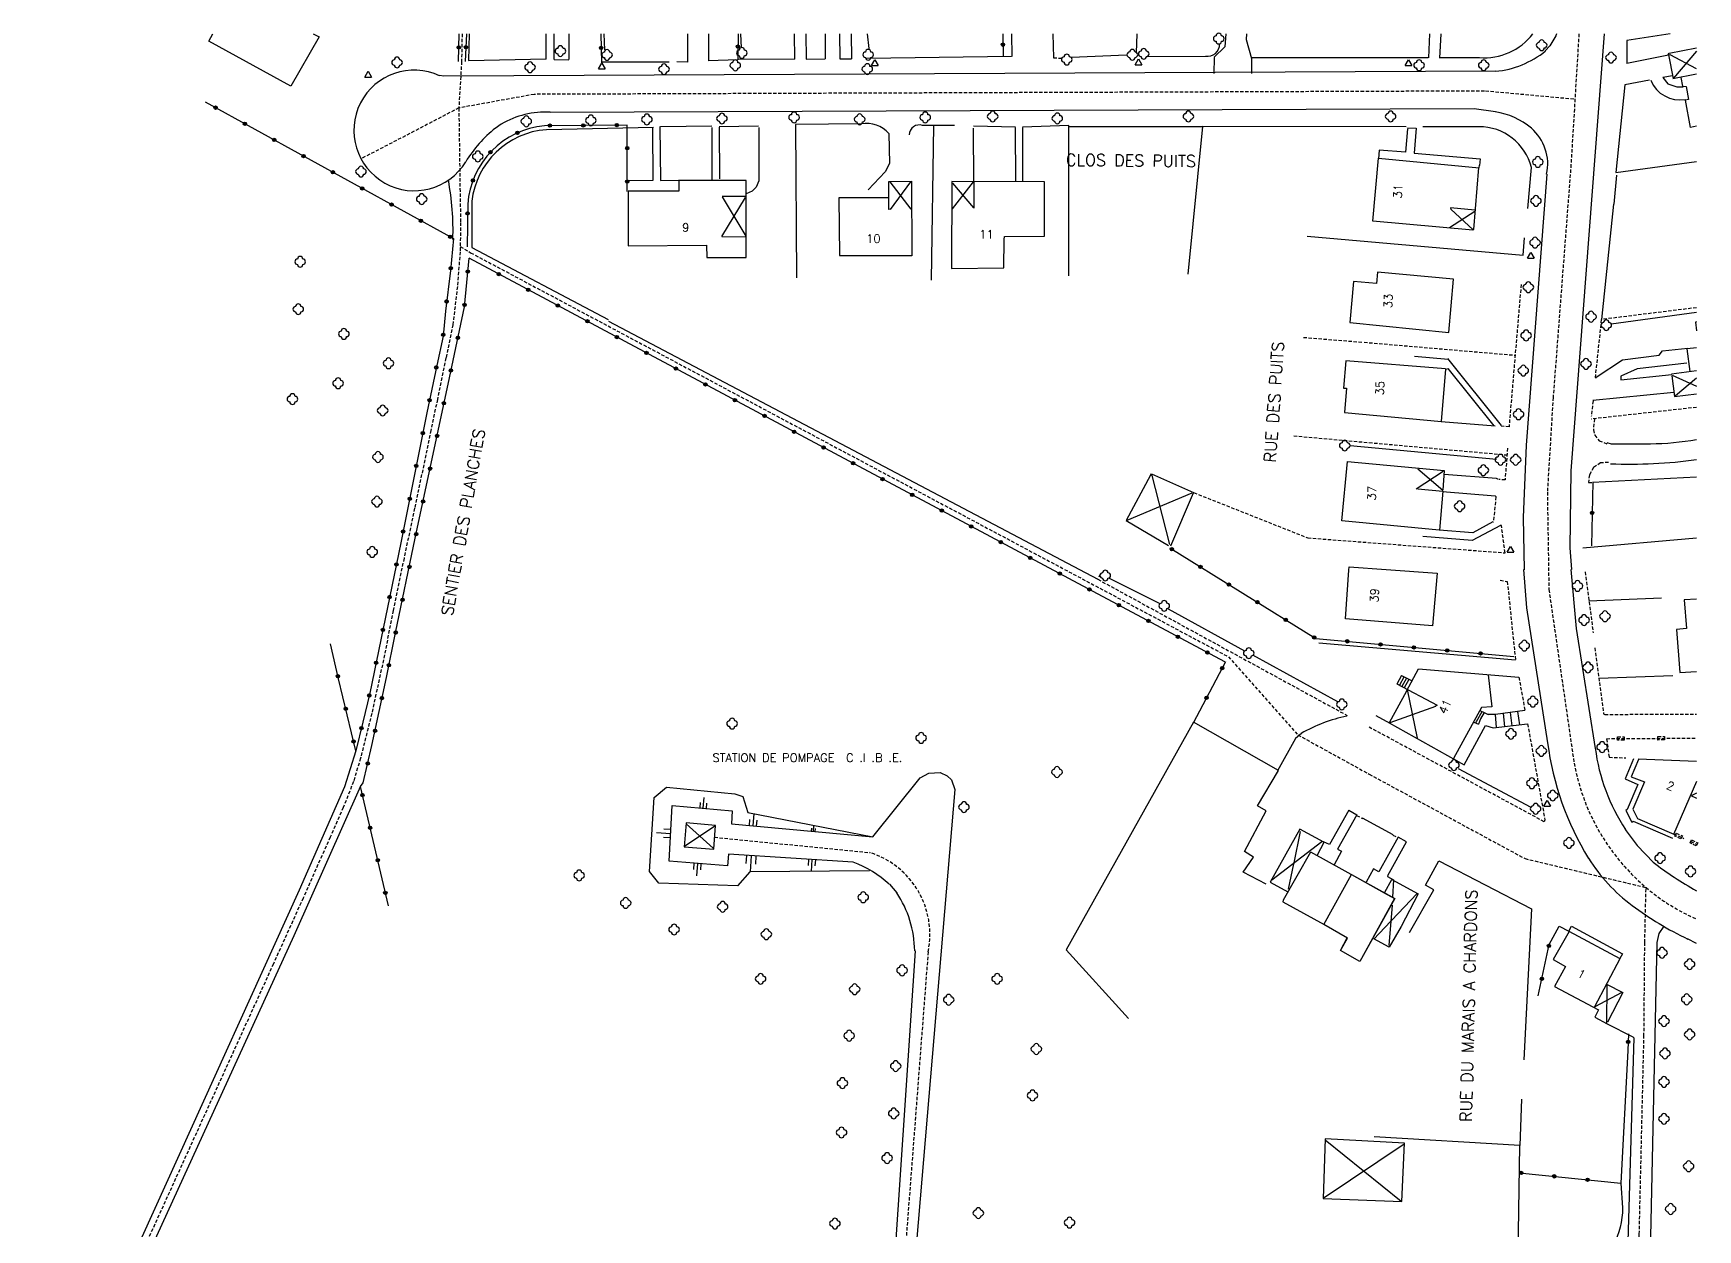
# Model space of a CAD drawing. Header units: millimetres. Extents: x 116000 to 117000, y 128339 to 129000.
# Drawn here: x 116751.6 to 117000.2, y 128821.4 to 129000.1 of the extents above; entities that cross this region are included whole.
import ezdxf
from ezdxf.enums import TextEntityAlignment as Align

# ---------------------------------------------------------------- set-up
doc = ezdxf.new("R2010")
doc.units = ezdxf.units.MM
doc.linetypes.add('DASHED', pattern=[0.75, 0.5, -0.25])
for name, color, linetype in [('W0001', 6, 'DASHED'), ('W0008', 7, 'CONTINUOUS'), ('W0100', 7, 'CONTINUOUS'), ('W0112', 1, 'DASHED'), ('W0211', 2, 'CONTINUOUS'), ('W0300', 7, 'CONTINUOUS'), ('W0310', 3, 'CONTINUOUS'), ('W0322', 7, 'CONTINUOUS'), ('W0471', 7, 'CONTINUOUS'), ('W0984', 7, 'CONTINUOUS'), ('W0989', 7, 'CONTINUOUS'), ('W0991', 7, 'CONTINUOUS')]:
    doc.layers.add(name, color=color, linetype=linetype)
doc.styles.get("Standard").update_dxf_attribs({"font": 'romans.shx', "width": 0.85})

msp = doc.modelspace()

# ---------------------------------------------------------------- linework, layer by layer
at = {"layer": 'W0001'}
for points in [[(116815.65, 129000), (116815.57, 128995.87), (116815.17, 128988.92), (116815.36, 128975.42), (116815.44, 128971.83), (116815.35, 128967.43), (116814.95, 128962.25), (116814.27, 128956.55), (116813.25, 128951.6), (116811.96, 128945.39), (116811, 128940.77), (116809.77, 128934.89), (116808.56, 128929.14), (116806.98, 128921.68), (116805.36, 128913.85), (116803.91, 128906.5), (116802.16, 128898.48), (116800.48, 128891.79), (116799.43, 128888.3), (116797.91, 128884.43), (116795.95, 128880.02), (116791.91, 128870.91), (116787.47, 128861.09), (116753.66, 128786.82)], [(116981.71, 128990.23), (116968.35, 128991.45), (116826.42, 128990.96), (116815.17, 128988.92), (116800.55, 128981.32)], [(116815.37, 128968.23), (116816.93, 128967.3), (116930.09, 128906.96), (116940.46, 128895.3), (116951.12, 128889.42), (116974.4, 128876.8), (116992.47, 128872.49)]]:
    msp.add_lwpolyline(points, dxfattribs=at)
for points in [[(116982.44, 129000), (116981.26, 128980.49), (116978.59, 128945.68), (116977.73, 128931.55), (116977.96, 128916.99), (116981.51, 128892.52, 0.186974), (116992.47, 128872.49, 0.186974)], [(116853.37, 128879.99), (116876.55, 128877.71, -0.385085), (116885.25, 128862.89), (116881.89, 128819.05, 0.134594), (116884.69, 128804.12), (116896.65, 128786.98), (116901.09, 128780.45)], [(117000, 128817.63), (116997.14, 128816.2), (116991.06, 128813.41), (116991.46, 128820.72), (116992.16, 128850.29), (116992.28, 128864.28), (116992.47, 128872.49, 0.070634), (117000, 128867.77)]]:
    msp.add_lwpolyline(points, format="xyb", dxfattribs=at)
at = {"layer": 'W0008'}
for points in [[(116979.09, 129000), (116979.02, 128999.71), (116978.11, 128998.21), (116977.4, 128997.44)], [(116986.22, 129000), (116981.24, 128934.75), (116981.11, 128923.2), (116981.34, 128919.99)], [(116969.99, 128994.4), (116812.93, 128993.66), (116812.29, 128993.79)], [(116828.83, 128988.29), (116966.82, 128988.83), (116970, 128988.42)], [(116821.5, 128986.49), (116820.61, 128985.87)], [(116977.65, 128979.04), (116974.55, 128938.56), (116974.11, 128927.74), (116974.26, 128919.96)], [(116974.18, 128919.98), (116974.63, 128914.24), (116977.74, 128894.08)], [(116981.24, 128920), (116982.03, 128911.17), (116984.86, 128893.25)], [(116940.99, 128895.48), (116940.13, 128894.76), (116937.41, 128889.94)], [(116799.78, 128892.88), (116798.11, 128887.54)], [(116800.49, 128887.61), (116790.54, 128865.29), (116754.29, 128786.03), (116754.3, 128785.59)], [(116798.11, 128887.54), (116791.32, 128872.11)], [(116877, 128880.07), (116884.04, 128888.87)], [(116884.04, 128888.87), (116885.36, 128889.59)], [(116885.36, 128889.59), (116887.06, 128889.67)], [(116887.06, 128889.67), (116888.1, 128889.18)], [(116888.1, 128889.18), (116888.72, 128888.56)], [(116888.72, 128888.56), (116889.25, 128887.13)], [(116889.25, 128887.13), (116883.26, 128816.6)], [(116855.46, 128877.46), (116855.31, 128875.73), (116846.56, 128876.4), (116847.02, 128884.74), (116855.98, 128883.95), (116855.9, 128881.99)], [(116950.07, 128882.92), (116954.67, 128880.4)], [(116855.9, 128881.99), (116877, 128880.07)], [(116989.33, 128881.15), (116991.13, 128878.78), (116993.57, 128876.23)], [(116874.07, 128876.26), (116855.46, 128877.46)], [(116879.47, 128872.97), (116880.6, 128871.67)], [(116791.32, 128872.11), (116751.61, 128784.48)], [(116995.11, 128866.7), (116994.39, 128865.61), (116994.09, 128864.26), (116993.15, 128820.3), (116993.4, 128819.71), (116994.05, 128818.85), (116995.55, 128818.29)], [(116883.33, 128863.03), (116880.39, 128819.19)], [(117000, 128864.13), (116998.64, 128864.8)], [(116986.58, 128852.2), (116990.5, 128850.21)], [(116990.5, 128850.21), (116990.67, 128850.03)], [(116990.67, 128850.03), (116989.73, 128819.64)]]:
    msp.add_lwpolyline(points, dxfattribs=at)
for centre, radius, start, end in [((116968.62, 129008.45), 14.12, 275.5798, 308.791), ((116808.5, 128985.57), 9.01, 65.0343, 328.7344), ((116828.12, 128975.19), 13.12, 86.9565, 120.3169), ((116968.45, 128977.85), 10.59, 49.3942, 81.8373), ((116832.2, 128971.19), 18.71, 128.1461, 148.7374), ((116970.77, 128980.57), 7.02, 347.5011, 49.3938), ((116773.35, 128970.64), 40.95, 358.1239, 10.552), ((116951.6, 128877.65), 20.76, 100.5366, 120.7655), ((117020.32, 128899.46), 42.88, 187.1513, 211.8299), ((117012.93, 128896.84), 28.26, 187.2026, 213.7011), ((116868.48, 128861.07), 16.19, 47.3014, 69.7733), ((117005.98, 128890.76), 26.11, 212.1926, 233.33), ((117026.62, 128919.45), 54.4, 232.545, 240.7036), ((116866.99, 128862.78), 16.26, 0.8829, 33.3127), ((117020.51, 128910.27), 50.44, 233.3306, 244.3751)]:
    msp.add_arc(centre, radius, start, end, dxfattribs=at)
at = {"layer": 'W0100'}
for points in [[(116793.42, 129000), (116794.3, 128999.54), (116790.07, 128992.16), (116777.85, 128998.9), (116778.45, 129000)], [(116995.78, 128996.88), (116995.94, 128997.09), (117000, 128997.92)], [(116995.83, 128996.86), (116996.53, 128993.33)], [(117000, 128994.79), (116996.09, 128996.84)], [(117000, 128997.4), (116996.56, 128993.36)], [(117000, 128993.97), (116996.48, 128993.28)], [(116997.68, 128993.49), (116997.91, 128992.16)], [(116997.92, 128992.19), (116998.48, 128992.14), (116998.83, 128990.18), (116998.34, 128990.1)], [(117000, 128986.19), (116999.11, 128986.02), (116998.37, 128990.09)], [(116967.46, 128980.03), (116966.7, 128970.78), (116966.58, 128970.67), (116951.67, 128972.01), (116952.52, 128981.42), (116967.57, 128980), (116967.59, 128980.38)], [(116848.01, 128978.06), (116848.01, 128976.5), (116840.44, 128976.49)], [(116840.46, 128976.44), (116840.48, 128968.34), (116852.15, 128968.42), (116852.2, 128966.6), (116858.09, 128966.6), (116858.06, 128978.1), (116847.98, 128978.09)], [(116879.6, 128973.8), (116879.38, 128973.76), (116879.39, 128977.96), (116882.76, 128977.97), (116882.82, 128966.82)], [(116879.51, 128977.9), (116882.69, 128973.8)], [(116882.61, 128977.87), (116879.57, 128973.77)], [(116891.98, 128977.9), (116888.85, 128973.84)], [(116888.89, 128977.68), (116892.02, 128974.03)], [(116892.08, 128977.87), (116892.08, 128974.12)], [(116857.94, 128975.55), (116854.38, 128969.71)], [(116854.48, 128975.65), (116858.01, 128969.8)], [(116858.01, 128975.72), (116854.49, 128975.68)], [(116879.35, 128975.51), (116871.9, 128975.48), (116872, 128966.87), (116882.81, 128966.89)], [(116892.08, 128974.15), (116892.08, 128973.96)], [(116966.88, 128973.45), (116963.1, 128971.02)], [(116966.88, 128973.67), (116963.29, 128974.01), (116963.31, 128973.77)], [(116963.33, 128973.81), (116966.66, 128970.71)], [(116854.45, 128969.71), (116858.07, 128969.67)], [(117000, 128956.97), (116999.87, 128956.95), (117000, 128955.66)], [(116998.55, 128952.95), (116998.99, 128949.55)], [(117000, 128953.12), (116998.59, 128952.95)], [(116962.54, 128949.97), (116947.64, 128951.14), (116947.29, 128947.07), (116947.72, 128947.07), (116947.45, 128943.44), (116961.9, 128942.11)], [(116962.52, 128949.93), (116961.85, 128942.09)], [(117000, 128949.66), (116996.28, 128949.18)], [(116996.34, 128948.94), (116996.74, 128945.82), (117000, 128946.22)], [(116996.38, 128948.99), (117000, 128947.38)], [(117000, 128948.58), (116996.85, 128945.93)], [(116961.58, 128925.86), (116947.06, 128927.24), (116947.87, 128936.11), (116962.34, 128934.78), (116962.12, 128931.86)], [(116962.18, 128934.65), (116958.12, 128931.98)], [(116958.37, 128935.04), (116962.12, 128931.83)], [(116918.47, 128934.08), (116914.81, 128927.29), (116921.13, 128923.57)], [(116918.46, 128934.02), (116918.62, 128934.27)], [(116918.62, 128934.27), (116924.91, 128931.47)], [(116918.62, 128934.25), (116921.32, 128923.74)], [(116924.65, 128931.41), (116914.94, 128927.3)], [(116924.85, 128931.39), (116921.44, 128923.45)], [(116958.4, 128932.05), (116962.12, 128931.71)], [(116962.12, 128931.7), (116961.61, 128925.86)], [(116953.64, 128919.98), (116961.28, 128919.42), (116960.59, 128911.56), (116947.58, 128912.61), (116948.08, 128919.87), (116948.13, 128920.41)], [(116948.13, 128920.41), (116948.13, 128920.41), (116953.64, 128919.97)], [(116998.15, 128915.46), (116998.49, 128911.19), (116997.01, 128911.05), (116997.54, 128904.59), (117000, 128904.75)], [(117000, 128915.55), (116998.15, 128915.46), (116998.15, 128915.46)], [(116956.68, 128901.81), (116958.51, 128905.16)], [(116958.51, 128905.16), (116973.47, 128903.91)], [(116955.25, 128902.9), (116961.26, 128899.72), (116960.99, 128899.51)], [(116955.97, 128904.16), (116955.27, 128902.88)], [(116956.31, 128903.89), (116955.64, 128902.69)], [(116955.97, 128904.16), (116957.53, 128903.36)], [(116956.68, 128903.74), (116956, 128902.5)], [(116957.02, 128903.58), (116956.36, 128902.31)], [(116968.89, 128904.28), (116969.42, 128899.49), (116967.9, 128899.38), (116963.71, 128891.75)], [(116956.72, 128901.82), (116954.12, 128897.09)], [(116956.82, 128902.07), (116958.28, 128894.81)], [(116952.13, 128898.16), (116954.22, 128897.03)], [(116961.02, 128899.54), (116954.22, 128897.08)], [(116967.95, 128898.75), (116967.1, 128897.23)], [(116967.76, 128897.66), (116967.43, 128896.88)], [(116967.66, 128898.94), (116968.28, 128898.61), (116967.76, 128897.66)], [(116968.28, 128898.61), (116968.89, 128898.34)], [(116969.97, 128898.33), (116968.89, 128898.34)], [(116969.92, 128898.31), (116970.11, 128896.37)], [(116974.39, 128898.94), (116969.97, 128898.33)], [(116971.11, 128898.47), (116971.34, 128896.53)], [(116972.18, 128898.62), (116972.43, 128896.66)], [(116973.28, 128898.78), (116973.57, 128896.78)], [(116954.12, 128897.09), (116965.3, 128890.82)], [(116965.3, 128890.82), (116968.5, 128896.67)], [(116966.73, 128897.2), (116967.43, 128896.88)], [(116967.12, 128897.26), (116967.02, 128897.07)], [(116968.5, 128896.67), (116969.63, 128896.32)], [(116969.63, 128896.32), (116974.78, 128896.93)], [(116991.33, 128891.6), (116990.26, 128889.02), (116992.23, 128888.25), (116990.48, 128884.17), (116991.18, 128882.8), (116996.63, 128880.46)], [(116991.27, 128891.71), (117000, 128891.35)], [(117000, 128888.31), (116996.56, 128880.43)], [(116999.15, 128886.22), (117000, 128885.85)], [(117000, 128886.6), (116999.31, 128886.22)], [(116853.42, 128881.64), (116848.87, 128878.63)], [(116849.13, 128882.01), (116853.15, 128878.36)], [(116944.36, 128879.26), (116940.78, 128881.2), (116936.35, 128873.27), (116938.97, 128871.83)], [(116940.81, 128880.88), (116939.85, 128876.18)], [(116944.03, 128879.33), (116936.6, 128873.57)], [(116942.36, 128877.79), (116938.3, 128870.62), (116938.24, 128870.36), (116944.4, 128866.95)], [(116942.36, 128877.84), (116954.93, 128870.86), (116949.73, 128861.45), (116946.86, 128863.06), (116947.86, 128864.94), (116944.33, 128866.95), (116948.49, 128874.44)], [(116944.35, 128879.22), (116943.35, 128877.32)], [(116939.82, 128876.02), (116939.04, 128872.24)], [(116954.52, 128873.67), (116958.45, 128871.53), (116955.92, 128866.68), (116954.11, 128863.56), (116951.81, 128864.8)], [(116954.47, 128873.64), (116953.4, 128871.76)], [(116953.93, 128874.32), (116953.88, 128874.14)], [(116954.76, 128873.63), (116954.61, 128871.06)], [(116958.27, 128871.57), (116954.44, 128867.54)], [(116954.56, 128869.86), (116954.08, 128863.83)], [(116954.31, 128867.41), (116951.82, 128864.78)], [(116980.97, 128865.93), (116978.59, 128861.72), (116980.44, 128860.7), (116978.79, 128857.72), (116985.35, 128854.24), (116984.8, 128853.1), (116986.64, 128852.13)], [(116980.96, 128865.98), (116988.58, 128861.9)], [(116988.62, 128861.95), (116984.7, 128854.59)], [(116986.58, 128858.06), (116989.02, 128856.83), (116986.7, 128852.37)], [(116986.63, 128857.95), (116986.58, 128852.2)], [(116988.86, 128856.79), (116984.8, 128854.69)], [(116956.35, 128834.15), (116944.41, 128826.16)], [(116944.57, 128834.8), (116955.91, 128825.65)]]:
    msp.add_lwpolyline(points, dxfattribs=at)
for points in [[(116896.6, 128969.3), (116896.64, 128969.72), (116902.62, 128969.77), (116902.63, 128977.89), (116888.81, 128977.94), (116888.75, 128964.94), (116896.58, 128965.04), (116896.6, 128969.3)], [(116963.73, 128963.33), (116952.38, 128964.41), (116952.2, 128962.69), (116948.79, 128963), (116948.22, 128956.89), (116963.01, 128955.39), (116963.73, 128963.33)], [(116853.25, 128878.23), (116853.49, 128881.75), (116849.13, 128882.15), (116848.83, 128878.55), (116853.25, 128878.23)], [(116948.49, 128874.45), (116953.37, 128871.71), (116954.92, 128870.83), (116949.73, 128861.45), (116946.86, 128863.06), (116947.85, 128864.95), (116944.33, 128866.95), (116948.49, 128874.45)], [(116944.26, 128826.04), (116955.98, 128825.59), (116956.4, 128834.31), (116944.56, 128834.96), (116944.26, 128826.04)]]:
    msp.add_lwpolyline(points, close=True, dxfattribs=at)
at = {"layer": 'W0112'}
for p, q in [((116988.22, 128894.98), (116989.22, 128894.99)), ((116988.22, 128894.48), (116988.22, 128894.98)), ((116989.22, 128894.99), (116989.22, 128894.49)), ((116994.22, 128895.02), (116995.22, 128895.03)), ((116994.22, 128894.52), (116994.22, 128895.02)), ((116995.22, 128895.03), (116995.22, 128894.53)), ((116989.22, 128894.49), (116988.22, 128894.48)), ((116995.22, 128894.53), (116994.22, 128894.52)), ((116996.78, 128880.14), (116996.98, 128880.6)), ((116997.69, 128879.74), (116996.78, 128880.14)), ((116996.98, 128880.6), (116997.89, 128880.19)), ((116997.89, 128880.19), (116997.69, 128879.74)), ((116999.07, 128879.14), (116999.28, 128879.59)), ((116999.98, 128878.72), (116999.07, 128879.14)), ((116999.28, 128879.59), (117000.19, 128879.17)), ((117000.19, 128879.17), (116999.98, 128878.72))]:
    msp.add_line(p, q, dxfattribs=at)
for points in [[(116903.97, 128996.41), (116905.21, 128996.37)], [(116973.81, 128962.56), (116972.01, 128941.3), (116970.82, 128941.4)], [(116985.79, 128957.31), (116984.87, 128948.69), (116985.07, 128948.69)], [(117000, 128959.09), (116985.9, 128957.34)], [(116941.32, 128954.66), (116950.15, 128953.94)], [(116950.37, 128953.93), (116972.91, 128952)], [(116984.55, 128945.2), (116984.29, 128942.85)], [(117000, 128944.21), (116984.28, 128942.45)], [(116984.75, 128942.47), (116984.6, 128940.85), (116984.83, 128940.07), (116985.45, 128939.23), (116986.75, 128938.7)], [(116939.89, 128939.95), (116971.71, 128937.1)], [(116971.79, 128938.1), (116971.41, 128933.38), (116970.53, 128933.42)], [(116986.86, 128935.97), (116985.68, 128935.92), (116984.64, 128935.22), (116984.01, 128934.15), (116983.87, 128932.98), (116984.52, 128933.01)], [(116924.91, 128931.47), (116941.95, 128924.71)], [(116970.04, 128930.85), (116969.66, 128927.07)], [(116941.95, 128924.71), (116971.41, 128922.48)], [(116970.87, 128926.56), (116970.66, 128926.56)], [(116971.41, 128922.48), (116970.87, 128926.56)], [(116911.08, 128919.26), (116910.94, 128919.29), (116910.61, 128918.52), (116947.83, 128898.19)], [(116970.7, 128918.38), (116971.75, 128918.21), (116972.97, 128906.43)], [(116983.38, 128919.64), (116984.57, 128910.53)], [(116984.82, 128908.29), (116986.14, 128898.42), (116986.31, 128898.34), (117000, 128898.4)], [(116973.47, 128903.91), (116974.39, 128898.94)], [(116977.27, 128882.31), (116950.95, 128896.53)], [(116974.78, 128896.93), (116977.36, 128882.62)], [(116986.57, 128894.72), (117000, 128894.8)], [(116986.58, 128894.69), (116986.95, 128891.95), (116989.44, 128891.84)], [(116949.24, 128883.26), (116950.1, 128882.81)], [(116977.36, 128882.62), (116977.27, 128882.31)], [(116954.64, 128880.33), (116955.43, 128879.91)], [(116996.58, 128880.5), (116998.13, 128879.81)], [(116999.11, 128879.4), (117000, 128878.98)]]:
    msp.add_lwpolyline(points, dxfattribs=at)
at = {"layer": 'W0211'}
for p, q in [((116851.22, 128885.18), (116851.14, 128884.37)), ((116851.75, 128885.95), (116851.61, 128884.33)), ((116852.15, 128885.1), (116852.08, 128884.29)), ((116858.6, 128882.66), (116858.52, 128881.75)), ((116859.21, 128883.53), (116859.05, 128881.7)), ((116859.66, 128882.57), (116859.57, 128881.65)), ((116844.71, 128880.69), (116846.79, 128880.58)), ((116845.72, 128880.03), (116846.76, 128879.98)), ((116845.78, 128881.24), (116846.83, 128881.18)), ((116867.84, 128881.36), (116867.8, 128880.91)), ((116868.14, 128881.79), (116868.06, 128880.88)), ((116868.37, 128881.31), (116868.32, 128880.86)), ((116850.26, 128875.2), (116850.33, 128876.11)), ((116850.71, 128874.25), (116850.85, 128876.07)), ((116851.31, 128875.12), (116851.38, 128876.03)), ((116858.1, 128876.07), (116858.18, 128877.28)), ((116858.72, 128874.82), (116858.88, 128877.24)), ((116859.5, 128875.98), (116859.57, 128877.19)), ((116867.38, 128875.8), (116867.44, 128876.69)), ((116867.84, 128874.89), (116867.95, 128876.66)), ((116868.4, 128875.74), (116868.46, 128876.62))]:
    msp.add_line(p, q, dxfattribs=at)
for points in [[(116844.35, 128885.95), (116846.19, 128887.47)], [(116846.19, 128887.47), (116856.41, 128886.46)], [(116843.63, 128874.88), (116844.35, 128885.95)], [(116856.41, 128886.46), (116857.59, 128886.09)], [(116857.59, 128886.09), (116858.31, 128883.7)], [(116858.31, 128883.7), (116877, 128880.07)], [(116876.52, 128874.96), (116858.62, 128874.81)], [(116845.04, 128873.16), (116843.63, 128874.88)], [(116856.8, 128872.73), (116845.04, 128873.16)], [(116858.62, 128874.81), (116856.8, 128872.73)]]:
    msp.add_lwpolyline(points, dxfattribs=at)
at = {"layer": 'W0300'}
for centre, start, end in [((116928.26, 128999.28), 90, 270), ((116928.66, 128999.68), 0, 180), ((116929.06, 128999.28), 270, 90), ((116829.94, 128997.42), 90, 270), ((116830.34, 128997.82), 0, 180), ((116830.34, 128997.02), 180, 0), ((116830.74, 128997.42), 270, 90), ((116836.9, 128996.85), 90, 270), ((116837.3, 128997.25), 0, 180), ((116837.7, 128996.85), 270, 90), ((116857.03, 128997.15), 90, 270), ((116857.43, 128997.55), 0, 180), ((116857.83, 128997.15), 270, 90), ((116875.9, 128996.88), 90, 270), ((116876.3, 128997.28), 0, 180), ((116876.7, 128996.88), 270, 90), ((116905.96, 128996.56), 0, 180), ((116915.35, 128996.87), 90, 270), ((116915.75, 128997.27), 0, 180), ((116916.15, 128996.87), 270, 90), ((116917.05, 128997.01), 90, 270), ((116917.45, 128997.41), 0, 180), ((116917.85, 128997.01), 270, 90), ((116928.66, 128998.88), 180, 0), ((116976.48, 128998.29), 90, 270), ((116976.88, 128998.69), 0, 180), ((116976.88, 128997.89), 180, 0), ((116977.28, 128998.29), 270, 90), ((116986.84, 128996.45), 90, 270), ((116987.24, 128996.85), 0, 180), ((116987.64, 128996.45), 270, 90), ((116805.54, 128995.72), 90, 270), ((116805.94, 128996.12), 0, 180), ((116805.94, 128995.32), 180, 0), ((116806.34, 128995.72), 270, 90), ((116825.4, 128995.01), 90, 270), ((116825.8, 128995.41), 0, 180), ((116825.8, 128994.61), 180, 0), ((116826.2, 128995.01), 270, 90), ((116837.3, 128996.45), 180, 0), ((116845.41, 128994.72), 90, 270), ((116845.81, 128995.12), 0, 180), ((116845.81, 128994.32), 180, 0), ((116846.21, 128994.72), 270, 90), ((116856.05, 128995.29), 90, 270), ((116856.45, 128995.69), 0, 180), ((116856.45, 128994.89), 180, 0), ((116856.85, 128995.29), 270, 90), ((116857.43, 128996.75), 180, 0), ((116875.76, 128994.74), 90, 270), ((116876.16, 128995.14), 0, 180), ((116876.16, 128994.34), 180, 0), ((116876.3, 128996.48), 180, 0), ((116876.56, 128994.74), 270, 90), ((116905.56, 128996.16), 90, 270), ((116905.96, 128995.76), 180, 0), ((116906.36, 128996.16), 270, 90), ((116915.75, 128996.47), 180, 0), ((116917.45, 128996.61), 180, 0), ((116958.18, 128995.31), 90, 270), ((116958.58, 128995.71), 0, 180), ((116958.58, 128994.91), 180, 0), ((116958.98, 128995.31), 270, 90), ((116967.83, 128995.31), 90, 270), ((116968.23, 128995.71), 0, 180), ((116968.23, 128994.91), 180, 0), ((116968.63, 128995.31), 270, 90), ((116987.24, 128996.05), 180, 0), ((116824.84, 128986.93), 90, 270), ((116825.24, 128987.33), 0, 180), ((116825.64, 128986.93), 270, 90), ((116834.48, 128987.07), 90, 270), ((116834.88, 128987.47), 0, 180), ((116835.28, 128987.07), 270, 90), ((116842.85, 128987.21), 90, 270), ((116843.25, 128987.61), 0, 180), ((116843.65, 128987.21), 270, 90), ((116854.06, 128987.35), 90, 270), ((116854.46, 128987.75), 0, 180), ((116854.46, 128986.95), 180, 0), ((116854.86, 128987.35), 270, 90), ((116864.84, 128987.52), 90, 270), ((116865.24, 128987.92), 0, 180), ((116865.24, 128987.12), 180, 0), ((116865.64, 128987.52), 270, 90), ((116874.63, 128987.23), 90, 270), ((116875.03, 128987.63), 0, 180), ((116875.03, 128986.83), 180, 0), ((116875.43, 128987.23), 270, 90), ((116884.42, 128987.52), 90, 270), ((116884.82, 128987.92), 0, 180), ((116884.82, 128987.12), 180, 0), ((116885.22, 128987.52), 270, 90), ((116894.49, 128987.66), 90, 270), ((116894.89, 128988.06), 0, 180), ((116894.89, 128987.26), 180, 0), ((116895.29, 128987.66), 270, 90), ((116904.14, 128987.37), 90, 270), ((116904.54, 128987.77), 0, 180), ((116904.54, 128986.97), 180, 0), ((116904.94, 128987.37), 270, 90), ((116923.72, 128987.66), 90, 270), ((116924.12, 128988.06), 0, 180), ((116924.12, 128987.26), 180, 0), ((116924.52, 128987.66), 270, 90), ((116953.92, 128987.66), 90, 270), ((116954.32, 128988.06), 0, 180), ((116954.32, 128987.26), 180, 0), ((116954.72, 128987.66), 270, 90), ((116825.24, 128986.53), 180, 0), ((116834.88, 128986.67), 180, 0), ((116843.25, 128986.81), 180, 0), ((116817.6, 128981.68), 90, 270), ((116818, 128982.08), 0, 180), ((116818.4, 128981.68), 270, 90), ((116800.15, 128979.42), 90, 270), ((116800.55, 128979.82), 0, 180), ((116800.95, 128979.42), 270, 90), ((116818, 128981.28), 180, 0), ((116975.91, 128980.86), 90, 270), ((116976.31, 128981.26), 0, 180), ((116976.31, 128980.46), 180, 0), ((116976.71, 128980.86), 270, 90), ((116800.55, 128979.02), 180, 0), ((116809.23, 128975.31), 90, 270), ((116809.63, 128975.71), 0, 180), ((116809.63, 128974.91), 180, 0), ((116810.03, 128975.31), 270, 90), ((116975.63, 128975.05), 90, 270), ((116976.03, 128975.45), 0, 180), ((116976.03, 128974.65), 180, 0), ((116976.43, 128975.05), 270, 90), ((116975.89, 128969.21), 0, 180), ((116975.49, 128968.81), 90, 270), ((116975.89, 128968.41), 180, 0), ((116976.29, 128968.81), 270, 90), ((116791.07, 128965.95), 90, 270), ((116791.47, 128966.35), 0, 180), ((116791.47, 128965.55), 180, 0), ((116791.87, 128965.95), 270, 90), ((116974.49, 128962.15), 90, 270), ((116974.89, 128962.55), 0, 180), ((116975.29, 128962.15), 270, 90), ((116791.19, 128959.27), 0, 180), ((116974.89, 128961.75), 180, 0), ((116790.79, 128958.87), 90, 270), ((116791.19, 128958.47), 180, 0), ((116791.59, 128958.87), 270, 90), ((116983.86, 128957.75), 90, 270), ((116984.26, 128958.15), 0, 180), ((116984.26, 128957.35), 180, 0), ((116984.66, 128957.75), 270, 90), ((116986.53, 128956.88), 0, 180), ((116797.6, 128955.18), 90, 270), ((116798, 128955.58), 0, 180), ((116798, 128954.78), 180, 0), ((116798.4, 128955.18), 270, 90), ((116974.16, 128954.95), 90, 270), ((116974.56, 128955.35), 0, 180), ((116974.56, 128954.55), 180, 0), ((116974.96, 128954.95), 270, 90), ((116986.13, 128956.48), 90, 270), ((116986.53, 128956.08), 180, 0), ((116986.93, 128956.48), 270, 90), ((116804.26, 128950.79), 90, 270), ((116804.66, 128951.19), 0, 180), ((116804.66, 128950.39), 180, 0), ((116805.06, 128950.79), 270, 90), ((116973.74, 128949.7), 90, 270), ((116974.14, 128950.1), 0, 180), ((116974.54, 128949.7), 270, 90), ((116983.1, 128950.7), 90, 270), ((116983.5, 128951.1), 0, 180), ((116983.5, 128950.3), 180, 0), ((116983.9, 128950.7), 270, 90), ((116796.74, 128947.81), 90, 270), ((116797.14, 128948.21), 0, 180), ((116797.14, 128947.41), 180, 0), ((116797.54, 128947.81), 270, 90), ((116974.14, 128949.3), 180, 0), ((116789.92, 128945.44), 90, 270), ((116790.32, 128945.84), 0, 180), ((116790.32, 128945.04), 180, 0), ((116790.72, 128945.44), 270, 90), ((116803.39, 128943.74), 90, 270), ((116803.79, 128944.14), 0, 180), ((116803.79, 128943.34), 180, 0), ((116804.19, 128943.74), 270, 90), ((116973.03, 128943.18), 90, 270), ((116973.43, 128943.58), 0, 180), ((116973.43, 128942.78), 180, 0), ((116973.83, 128943.18), 270, 90), ((116802.69, 128936.79), 90, 270), ((116803.09, 128937.19), 0, 180), ((116803.49, 128936.79), 270, 90), ((116947.07, 128938.51), 90, 270), ((116947.47, 128938.91), 0, 180), ((116947.47, 128938.11), 180, 0), ((116947.87, 128938.51), 270, 90), ((116970.73, 128936.78), 0, 180), ((116973, 128936.78), 0, 180), ((116803.09, 128936.39), 180, 0), ((116967.78, 128934.82), 90, 270), ((116968.18, 128935.22), 0, 180), ((116968.58, 128934.82), 270, 90), ((116970.33, 128936.38), 90, 270), ((116970.73, 128935.98), 180, 0), ((116971.13, 128936.38), 270, 90), ((116972.6, 128936.38), 90, 270), ((116973, 128935.98), 180, 0), ((116973.4, 128936.38), 270, 90), ((116968.18, 128934.42), 180, 0), ((116802.54, 128930.13), 90, 270), ((116802.94, 128930.53), 0, 180), ((116802.94, 128929.73), 180, 0), ((116803.34, 128930.13), 270, 90), ((116964.23, 128929.44), 90, 270), ((116964.63, 128929.84), 0, 180), ((116965.03, 128929.44), 270, 90), ((116964.63, 128929.04), 180, 0), ((116801.83, 128922.62), 90, 270), ((116802.23, 128923.02), 0, 180), ((116802.23, 128922.22), 180, 0), ((116802.63, 128922.62), 270, 90), ((116911.71, 128919.49), 0, 180), ((116911.31, 128919.09), 90, 270), ((116911.71, 128918.69), 180, 0), ((116912.11, 128919.09), 270, 90), ((116981.83, 128917.53), 90, 270), ((116982.23, 128917.93), 0, 180), ((116982.63, 128917.53), 270, 90), ((116920.11, 128914.56), 90, 270), ((116920.51, 128914.96), 0, 180), ((116920.91, 128914.56), 270, 90), ((116982.23, 128917.13), 180, 0), ((116920.51, 128914.16), 180, 0), ((116982.82, 128912.43), 90, 270), ((116983.22, 128912.83), 0, 180), ((116983.62, 128912.43), 270, 90), ((116985.94, 128913), 90, 270), ((116986.34, 128913.4), 0, 180), ((116986.34, 128912.6), 180, 0), ((116986.74, 128913), 270, 90), ((116983.22, 128912.03), 180, 0), ((116932.74, 128907.49), 90, 270), ((116933.14, 128907.89), 0, 180), ((116933.54, 128907.49), 270, 90), ((116973.88, 128908.62), 90, 270), ((116974.28, 128909.02), 0, 180), ((116974.28, 128908.22), 180, 0), ((116974.68, 128908.62), 270, 90), ((116933.14, 128907.09), 180, 0), ((116983.39, 128905.36), 90, 270), ((116983.79, 128905.76), 0, 180), ((116983.79, 128904.96), 180, 0), ((116984.19, 128905.36), 270, 90), ((116946.64, 128899.84), 90, 270), ((116947.04, 128900.24), 0, 180), ((116947.44, 128899.84), 270, 90), ((116975.16, 128900.26), 90, 270), ((116975.56, 128900.66), 0, 180), ((116975.56, 128899.86), 180, 0), ((116975.96, 128900.26), 270, 90), ((116855.58, 128896.97), 90, 270), ((116855.98, 128897.37), 0, 180), ((116856.38, 128896.97), 270, 90), ((116947.04, 128899.44), 180, 0), ((116855.98, 128896.57), 180, 0), ((116883.81, 128894.84), 90, 270), ((116884.21, 128895.24), 0, 180), ((116884.61, 128894.84), 270, 90), ((116971.89, 128895.44), 90, 270), ((116972.29, 128895.84), 0, 180), ((116972.29, 128895.04), 180, 0), ((116972.69, 128895.44), 270, 90), ((116884.21, 128894.44), 180, 0), ((116976.43, 128892.89), 90, 270), ((116976.83, 128893.29), 0, 180), ((116976.83, 128892.49), 180, 0), ((116977.23, 128892.89), 270, 90), ((116985.51, 128893.46), 90, 270), ((116985.91, 128893.86), 0, 180), ((116985.91, 128893.06), 180, 0), ((116986.31, 128893.46), 270, 90), ((116904.1, 128889.74), 90, 270), ((116904.5, 128890.14), 0, 180), ((116904.9, 128889.74), 270, 90), ((116963.38, 128890.77), 90, 270), ((116963.78, 128891.17), 0, 180), ((116963.78, 128890.37), 180, 0), ((116964.18, 128890.77), 270, 90), ((116904.5, 128889.34), 180, 0), ((116975.02, 128888.07), 90, 270), ((116975.42, 128888.47), 0, 180), ((116975.42, 128887.67), 180, 0), ((116975.82, 128888.07), 270, 90), ((116890.6, 128884.9), 0, 180), ((116975.98, 128884.65), 0, 180), ((116978.14, 128886.23), 90, 270), ((116978.54, 128886.63), 0, 180), ((116978.54, 128885.83), 180, 0), ((116978.94, 128886.23), 270, 90), ((116890.2, 128884.5), 90, 270), ((116890.6, 128884.1), 180, 0), ((116891, 128884.5), 270, 90), ((116975.58, 128884.25), 90, 270), ((116975.98, 128883.85), 180, 0), ((116976.38, 128884.25), 270, 90), ((116980.95, 128879.55), 0, 180), ((116980.55, 128879.15), 90, 270), ((116980.95, 128878.75), 180, 0), ((116981.35, 128879.15), 270, 90), ((116994.57, 128877.28), 0, 180), ((116833.14, 128874.69), 0, 180), ((116994.17, 128876.88), 90, 270), ((116994.57, 128876.48), 180, 0), ((116994.97, 128876.88), 270, 90), ((116998.71, 128874.89), 90, 270), ((116999.11, 128875.29), 0, 180), ((116999.51, 128874.89), 270, 90), ((116832.74, 128874.29), 90, 270), ((116833.14, 128873.89), 180, 0), ((116833.54, 128874.29), 270, 90), ((116999.11, 128874.49), 180, 0), ((116839.69, 128870.18), 90, 270), ((116840.09, 128870.58), 0, 180), ((116840.49, 128870.18), 270, 90), ((116854.16, 128869.62), 90, 270), ((116854.56, 128870.02), 0, 180), ((116854.96, 128869.62), 270, 90), ((116875.16, 128871.03), 90, 270), ((116875.56, 128871.43), 0, 180), ((116875.56, 128870.63), 180, 0), ((116875.96, 128871.03), 270, 90), ((116840.09, 128869.78), 180, 0), ((116854.56, 128869.22), 180, 0), ((116846.92, 128866.22), 90, 270), ((116847.32, 128866.62), 0, 180), ((116847.32, 128865.82), 180, 0), ((116847.72, 128866.22), 270, 90), ((116860.69, 128865.51), 90, 270), ((116861.09, 128865.91), 0, 180), ((116861.09, 128865.11), 180, 0), ((116861.49, 128865.51), 270, 90), ((116994.46, 128862.74), 90, 270), ((116994.86, 128863.14), 0, 180), ((116995.26, 128862.74), 270, 90), ((116880.97, 128860.12), 90, 270), ((116881.37, 128860.52), 0, 180), ((116881.77, 128860.12), 270, 90), ((116994.86, 128862.34), 180, 0), ((116998.58, 128861.04), 90, 270), ((116998.98, 128861.44), 0, 180), ((116998.98, 128860.64), 180, 0), ((116999.38, 128861.04), 270, 90), ((116859.83, 128858.85), 90, 270), ((116860.23, 128859.25), 0, 180), ((116860.23, 128858.45), 180, 0), ((116860.63, 128858.85), 270, 90), ((116873.88, 128857.29), 90, 270), ((116874.28, 128857.69), 0, 180), ((116874.68, 128857.29), 270, 90), ((116881.37, 128859.72), 180, 0), ((116895.16, 128858.85), 90, 270), ((116895.56, 128859.25), 0, 180), ((116895.56, 128858.45), 180, 0), ((116895.96, 128858.85), 270, 90), ((116874.28, 128856.89), 180, 0), ((116887.93, 128855.73), 90, 270), ((116888.33, 128856.13), 0, 180), ((116888.33, 128855.33), 180, 0), ((116888.73, 128855.73), 270, 90), ((116998.15, 128855.79), 90, 270), ((116998.55, 128856.19), 0, 180), ((116998.55, 128855.39), 180, 0), ((116998.95, 128855.79), 270, 90), ((116994.75, 128852.53), 90, 270), ((116995.15, 128852.93), 0, 180), ((116995.55, 128852.53), 270, 90), ((116873.06, 128850.36), 90, 270), ((116873.46, 128850.76), 0, 180), ((116873.86, 128850.36), 270, 90), ((116995.15, 128852.13), 180, 0), ((116998.58, 128850.55), 90, 270), ((116998.98, 128850.95), 0, 180), ((116998.98, 128850.15), 180, 0), ((116999.38, 128850.55), 270, 90), ((116873.46, 128849.96), 180, 0), ((116901.01, 128848.37), 90, 270), ((116901.41, 128848.77), 0, 180), ((116901.41, 128847.97), 180, 0), ((116901.81, 128848.37), 270, 90), ((116994.89, 128847.71), 90, 270), ((116995.29, 128848.11), 0, 180), ((116995.69, 128847.71), 270, 90), ((116880.01, 128845.82), 90, 270), ((116880.41, 128846.22), 0, 180), ((116880.41, 128845.42), 180, 0), ((116880.81, 128845.82), 270, 90), ((116995.29, 128847.31), 180, 0), ((116872.06, 128843.27), 90, 270), ((116872.46, 128843.67), 0, 180), ((116872.46, 128842.87), 180, 0), ((116872.86, 128843.27), 270, 90), ((116994.75, 128843.46), 90, 270), ((116995.15, 128843.86), 0, 180), ((116995.15, 128843.06), 180, 0), ((116995.55, 128843.46), 270, 90), ((116900.44, 128841.43), 90, 270), ((116900.84, 128841.83), 0, 180), ((116900.84, 128841.03), 180, 0), ((116901.24, 128841.43), 270, 90), ((116879.72, 128838.74), 90, 270), ((116880.12, 128839.14), 0, 180), ((116880.12, 128838.34), 180, 0), ((116880.52, 128838.74), 270, 90), ((116994.75, 128837.94), 90, 270), ((116995.15, 128838.34), 0, 180), ((116995.55, 128837.94), 270, 90), ((116871.92, 128835.9), 90, 270), ((116872.32, 128836.3), 0, 180), ((116872.32, 128835.5), 180, 0), ((116872.72, 128835.9), 270, 90), ((116995.15, 128837.54), 180, 0), ((116879.13, 128832.48), 0, 180), ((116878.73, 128832.08), 90, 270), ((116879.13, 128831.68), 180, 0), ((116879.53, 128832.08), 270, 90), ((116998.43, 128830.85), 90, 270), ((116998.83, 128831.25), 0, 180), ((116998.83, 128830.45), 180, 0), ((116999.23, 128830.85), 270, 90), ((116996.14, 128824.87), 0, 180), ((116871.33, 128822.7), 0, 180), ((116892.35, 128823.86), 90, 270), ((116892.75, 128824.26), 0, 180), ((116892.75, 128823.46), 180, 0), ((116893.15, 128823.86), 270, 90), ((116905.97, 128822.44), 90, 270), ((116906.37, 128822.84), 0, 180), ((116906.77, 128822.44), 270, 90), ((116995.74, 128824.47), 90, 270), ((116996.14, 128824.07), 180, 0), ((116996.54, 128824.47), 270, 90), ((116870.93, 128822.3), 90, 270), ((116871.33, 128821.9), 180, 0), ((116871.73, 128822.3), 270, 90), ((116906.37, 128822.04), 180, 0)]:
    msp.add_arc(centre, 0.4, start, end, dxfattribs=at)
at = {"layer": 'W0310'}
for points in [[(116816.7, 129000), (116816.61, 128996.01), (116828.21, 128996.24)], [(116836.83, 129000), (116836.93, 128997.59)], [(116857.23, 129000), (116857.31, 128997.93)], [(116876.13, 129000), (116876.38, 128997.82)], [(116916.42, 129000), (116916.31, 128997.17)], [(116996.08, 129000), (116989.58, 128998.98), (116989.61, 128995.59)], [(116914.89, 128996.81), (116906.66, 128996.46)], [(116829.42, 128996.17), (116831.61, 128996.1)], [(116836.44, 128995.82), (116846.58, 128995.82)], [(116847.72, 128995.89), (116849.28, 128995.82)], [(116856.82, 128996.1), (116852.45, 128995.97)], [(116856.91, 128996.25), (116865.32, 128996.19)], [(116867.06, 128996.22), (116869.89, 128996.28)], [(116872.07, 128996.25), (116873.83, 128996.28)], [(116933.53, 128996.46), (116959.91, 128996.46)], [(116989.3, 128992.36), (116987.98, 128979.31), (117000, 128980.94)], [(116852.94, 128986.2), (116845.26, 128986.11)], [(116859.92, 128986.2), (116854.06, 128986.11)], [(116886.06, 128986.3), (116885.72, 128963.2)], [(116898.31, 128986.04), (116892.01, 128986.21)], [(116906.28, 128963.86), (116906.25, 128986.3), (116899.35, 128986.04)], [(116956.63, 128986.13), (116926.21, 128986.14), (116924.05, 128964.12)], [(116941.87, 128969.78), (116974.14, 128966.93), (116974.31, 128969.52)], [(116837.54, 128957.09), (116910.61, 128918.52)], [(116987.26, 128956.7), (117000, 128958.42)], [(116948.3, 128938.51), (116970.13, 128936.46)], [(116984.49, 128933.01), (117000, 128933.84)], [(117000, 128924.65), (116983.02, 128923.18)], [(116919.92, 128914.86), (116912.33, 128918.65)], [(116983.94, 128915.3), (116994.77, 128915.78)], [(116932.55, 128907.79), (116921.13, 128914.08)], [(116972.97, 128906.43), (116943.59, 128909)], [(116946.44, 128900.21), (116933.76, 128907.19)], [(116985.44, 128903.75), (116996.49, 128904.18)], [(116935.76, 128872.98), (116932.31, 128874.79), (116933.86, 128877.03), (116932.48, 128877.89), (116935.76, 128883.92), (116934.46, 128884.7), (116937.57, 128889.96), (116924.87, 128897.21), (116905.87, 128863.2), (116915.19, 128852.94)], [(116964.4, 128890.25), (116975.27, 128884.48)], [(116957.13, 128865.78), (116960.76, 128872.16), (116959.55, 128872.85), (116961.53, 128876.47), (116975.34, 128869.31), (116974.22, 128846.74)], [(116973.67, 128833.98), (116973.93, 128840.87)], [(116973.28, 128811.3), (116973.62, 128833.96), (116951.85, 128835.27)]]:
    msp.add_lwpolyline(points, dxfattribs=at)
for points in [[(116961.76, 128996.46), (116967.58, 128996.46, 0.255206), (116975.57, 129000, 1.188193)], [(116918.01, 128996.6), (116926.66, 128996.67, 0.475351), (116928.79, 128998.51, 0.857823)], [(116844.22, 128986.03), (116828.26, 128985.68, 0.360518), (116817.1, 128974.99), (116817.1, 128968.1), (116837.46, 128957.33)], [(116879.4, 128985.12, 0.262241), (116875.28, 128986.54), (116865.45, 128986.46), (116865.62, 128963.53)], [(116889.17, 128986.3), (116884.42, 128986.3, 0.522829), (116882.44, 128984.92, 0.681294)], [(116974.84, 128973.9), (116975.35, 128980.02, 0.34571), (116967.5, 128986.13), (116959.13, 128986.13)], [(116989.76, 128848.15), (116988.72, 128828.33), (116988.94, 128824.66, -0.28279), (116983.37, 128815.09), (116956.11, 128805.27)]]:
    msp.add_lwpolyline(points, format="xyb", dxfattribs=at)
at = {"layer": 'W0322'}
for points in [[(116815.19, 129000), (116815.08, 128995.85)], [(116816.31, 129000), (116816.12, 128995.87)], [(116836.35, 129000), (116836.46, 128995.69)], [(116856.87, 129000), (116856.82, 128996.1)], [(116896.42, 129000), (116896.44, 128996.67)], [(116777.27, 128989.84), (116814.37, 128969.41), (116813.93, 128964.67), (116813.16, 128958.55), (116812.81, 128954.85), (116811.86, 128950.45), (116810.4, 128943.38), (116806.51, 128923.99), (116801.86, 128901.5), (116800.82, 128897.19), (116799.78, 128892.88), (116797.2, 128903.65), (116795.99, 128908.91)], [(116816, 128959.24), (116816.69, 128966.48)], [(116929.57, 128906.2), (116816.71, 128966.48)], [(116813.76, 128948.64), (116816, 128959.24)], [(116808.67, 128924.68), (116813.76, 128948.64)], [(116984.5, 128933.1), (116984.32, 128923.54)], [(116805.73, 128910.51), (116808.67, 128924.68)], [(116921.33, 128923.22), (116943.16, 128909.69), (116972.75, 128907.01)], [(116804.35, 128903.88), (116805.73, 128910.51)], [(116924.87, 128897.1), (116929.7, 128906.24)], [(116802.19, 128893.71), (116804.35, 128903.88)], [(116800.9, 128888.11), (116802.19, 128893.71)], [(116800.46, 128887.59), (116800.9, 128888.11)], [(116804.64, 128869.77), (116800.46, 128887.59)], [(116976.37, 128856.3), (116978.01, 128863.97), (116979.48, 128866.73), (116980.95, 128865.95)], [(116989.84, 128850.65), (116989.76, 128848.15)], [(116973.54, 128829.88), (116988.72, 128828.33)]]:
    msp.add_lwpolyline(points, dxfattribs=at)
msp.add_lwpolyline([(116840.31, 128976.46), (116840.31, 128986.37), (116827.97, 128986.28, 0.366512), (116816.5, 128974.56), (116816.41, 128968.19)], format="xyb", dxfattribs=at)
for centre, radius in [((116815.15, 128997.98), 0.25), ((116815.15, 128997.98), 0.15), ((116816.22, 128997.99), 0.25), ((116816.22, 128997.99), 0.15), ((116836.41, 128997.9), 0.25), ((116836.41, 128997.9), 0.15), ((116856.85, 128998.1), 0.25), ((116856.85, 128998.1), 0.15), ((116896.43, 128998.38), 0.25), ((116896.43, 128998.38), 0.15), ((116778.84, 128988.97), 0.25), ((116778.84, 128988.97), 0.15), ((116783.22, 128986.56), 0.25), ((116783.22, 128986.56), 0.15), ((116787.6, 128984.15), 0.25), ((116823.92, 128985.21), 0.25), ((116823.92, 128985.21), 0.15), ((116828.76, 128986.29), 0.25), ((116828.76, 128986.29), 0.15), ((116833.76, 128986.32), 0.25), ((116833.76, 128986.32), 0.15), ((116838.76, 128986.36), 0.25), ((116838.76, 128986.36), 0.15), ((116787.6, 128984.15), 0.15), ((116791.98, 128981.74), 0.25), ((116791.98, 128981.74), 0.15), ((116819.89, 128982.31), 0.25), ((116819.89, 128982.31), 0.15), ((116840.31, 128982.92), 0.25), ((116840.31, 128982.92), 0.15), ((116796.36, 128979.32), 0.25), ((116796.36, 128979.32), 0.15), ((116800.74, 128976.91), 0.25), ((116800.74, 128976.91), 0.15), ((116817.27, 128978.09), 0.25), ((116817.27, 128978.09), 0.15), ((116840.31, 128977.92), 0.25), ((116840.31, 128977.92), 0.15), ((116805.12, 128974.5), 0.25), ((116805.12, 128974.5), 0.15), ((116809.5, 128972.09), 0.25), ((116809.5, 128972.09), 0.15), ((116816.48, 128973.18), 0.25), ((116816.48, 128973.18), 0.15), ((116813.88, 128969.68), 0.25), ((116813.88, 128969.68), 0.15), ((116813.96, 128964.98), 0.25), ((116813.96, 128964.98), 0.15), ((116816.5, 128964.49), 0.25), ((116816.5, 128964.49), 0.15), ((116821.12, 128964.12), 0.25), ((116821.12, 128964.12), 0.15), ((116825.54, 128961.77), 0.25), ((116813.34, 128960.02), 0.25), ((116813.34, 128960.02), 0.15), ((116816.03, 128959.51), 0.25), ((116816.03, 128959.51), 0.15), ((116825.54, 128961.77), 0.15), ((116829.95, 128959.41), 0.25), ((116829.95, 128959.41), 0.15), ((116834.36, 128957.06), 0.25), ((116834.36, 128957.06), 0.15), ((116812.83, 128955.05), 0.25), ((116812.83, 128955.05), 0.15), ((116815.02, 128954.61), 0.25), ((116815.02, 128954.61), 0.15), ((116838.77, 128954.7), 0.25), ((116838.77, 128954.7), 0.15), ((116843.18, 128952.34), 0.25), ((116843.18, 128952.34), 0.15), ((116811.8, 128950.16), 0.25), ((116811.8, 128950.16), 0.15), ((116813.99, 128949.72), 0.25), ((116813.99, 128949.72), 0.15), ((116847.59, 128949.99), 0.25), ((116847.59, 128949.99), 0.15), ((116852, 128947.63), 0.25), ((116852, 128947.63), 0.15), ((116810.79, 128945.26), 0.25), ((116810.79, 128945.26), 0.15), ((116812.95, 128944.83), 0.25), ((116812.95, 128944.83), 0.15), ((116856.41, 128945.28), 0.25), ((116856.41, 128945.28), 0.15), ((116860.82, 128942.92), 0.25), ((116860.82, 128942.92), 0.15), ((116809.79, 128940.36), 0.25), ((116809.79, 128940.36), 0.15), ((116811.91, 128939.94), 0.25), ((116811.91, 128939.94), 0.15), ((116865.23, 128940.57), 0.25), ((116865.23, 128940.57), 0.15), ((116869.64, 128938.21), 0.25), ((116869.64, 128938.21), 0.15), ((116808.81, 128935.46), 0.25), ((116808.81, 128935.46), 0.15), ((116810.87, 128935.05), 0.25), ((116810.87, 128935.05), 0.15), ((116874.05, 128935.86), 0.25), ((116874.05, 128935.86), 0.15), ((116878.46, 128933.5), 0.25), ((116878.46, 128933.5), 0.15), ((116807.83, 128930.56), 0.25), ((116807.83, 128930.56), 0.15), ((116809.83, 128930.16), 0.25), ((116809.83, 128930.16), 0.15), ((116882.87, 128931.14), 0.25), ((116882.87, 128931.14), 0.15), ((116887.28, 128928.79), 0.25), ((116887.28, 128928.79), 0.15), ((116984.41, 128928.44), 0.25), ((116984.41, 128928.44), 0.15), ((116806.85, 128925.65), 0.25), ((116806.85, 128925.65), 0.15), ((116808.8, 128925.27), 0.25), ((116808.8, 128925.27), 0.15), ((116891.69, 128926.43), 0.25), ((116891.69, 128926.43), 0.15), ((116896.1, 128924.08), 0.25), ((116896.1, 128924.08), 0.15), ((116921.67, 128923.01), 0.25), ((116921.67, 128923.01), 0.15), ((116805.84, 128920.75), 0.25), ((116805.84, 128920.75), 0.15), ((116807.78, 128920.37), 0.25), ((116807.78, 128920.37), 0.15), ((116900.51, 128921.72), 0.25), ((116900.51, 128921.72), 0.15), ((116925.92, 128920.37), 0.25), ((116925.92, 128920.37), 0.15), ((116904.92, 128919.37), 0.25), ((116904.92, 128919.37), 0.15), ((116909.33, 128917.01), 0.25), ((116930.17, 128917.74), 0.25), ((116930.17, 128917.74), 0.15), ((116804.83, 128915.86), 0.25), ((116804.83, 128915.86), 0.15), ((116806.76, 128915.48), 0.25), ((116806.76, 128915.48), 0.15), ((116909.33, 128917.01), 0.15), ((116913.74, 128914.66), 0.25), ((116913.74, 128914.66), 0.15), ((116934.42, 128915.11), 0.25), ((116934.42, 128915.11), 0.15), ((116918.15, 128912.3), 0.25), ((116918.15, 128912.3), 0.15), ((116938.67, 128912.47), 0.25), ((116938.67, 128912.47), 0.15), ((116803.82, 128910.96), 0.25), ((116803.82, 128910.96), 0.15), ((116805.74, 128910.58), 0.25), ((116805.74, 128910.58), 0.15), ((116922.56, 128909.95), 0.25), ((116922.56, 128909.95), 0.15), ((116942.92, 128909.84), 0.25), ((116942.92, 128909.84), 0.15), ((116926.97, 128907.59), 0.25), ((116926.97, 128907.59), 0.15), ((116947.85, 128909.26), 0.25), ((116947.85, 128909.26), 0.15), ((116952.83, 128908.81), 0.25), ((116952.83, 128908.81), 0.15), ((116957.81, 128908.36), 0.25), ((116957.81, 128908.36), 0.15), ((116962.79, 128907.91), 0.25), ((116962.79, 128907.91), 0.15), ((116967.77, 128907.46), 0.25), ((116967.77, 128907.46), 0.15), ((116802.8, 128906.07), 0.25), ((116802.8, 128906.07), 0.15), ((116804.72, 128905.68), 0.25), ((116804.72, 128905.68), 0.15), ((116929.18, 128905.26), 0.25), ((116929.18, 128905.26), 0.15), ((116797.11, 128904.04), 0.25), ((116797.11, 128904.04), 0.15), ((116801.78, 128901.17), 0.25), ((116801.78, 128901.17), 0.15), ((116803.69, 128900.79), 0.25), ((116803.69, 128900.79), 0.15), ((116926.84, 128900.84), 0.25), ((116926.84, 128900.84), 0.15), ((116798.27, 128899.18), 0.25), ((116798.27, 128899.18), 0.15), ((116800.61, 128896.31), 0.25), ((116800.61, 128896.31), 0.15), ((116802.66, 128895.9), 0.25), ((116802.66, 128895.9), 0.15), ((116799.44, 128894.31), 0.25), ((116799.44, 128894.31), 0.15), ((116801.57, 128891.02), 0.25), ((116801.57, 128891.02), 0.15), ((116800.77, 128886.29), 0.25), ((116800.77, 128886.29), 0.15), ((116801.91, 128881.42), 0.25), ((116801.91, 128881.42), 0.15), ((116803.05, 128876.55), 0.25), ((116803.05, 128876.55), 0.15), ((116804.19, 128871.68), 0.25), ((116804.19, 128871.68), 0.15), ((116977.97, 128863.76), 0.25), ((116977.97, 128863.76), 0.15), ((116976.92, 128858.87), 0.25), ((116976.92, 128858.87), 0.15), ((116989.8, 128849.43), 0.25), ((116989.8, 128849.43), 0.15), ((116973.8, 128829.85), 0.25), ((116973.8, 128829.85), 0.15), ((116978.77, 128829.35), 0.25), ((116978.77, 128829.35), 0.15), ((116983.75, 128828.84), 0.25), ((116983.75, 128828.84), 0.15)]:
    msp.add_circle(centre, radius, dxfattribs=at)
at = {"layer": 'W0471'}
for p, q in [((116801.12, 128993.55), (116801.62, 128994.41)), ((116801.62, 128994.41), (116802.12, 128993.55)), ((116836.01, 128994.77), (116836.51, 128995.63)), ((116836.01, 128994.77), (116837.01, 128994.77)), ((116836.51, 128995.63), (116837.01, 128994.77)), ((116876.79, 128995.25), (116877.29, 128996.11)), ((116876.79, 128995.25), (116877.79, 128995.25)), ((116877.29, 128996.11), (116877.79, 128995.25)), ((116916.16, 128995.39), (116916.66, 128996.26)), ((116916.16, 128995.39), (116917.16, 128995.39)), ((116916.66, 128996.26), (116917.16, 128995.39)), ((116956.51, 128995.25), (116957.01, 128996.11)), ((116956.51, 128995.25), (116957.51, 128995.25)), ((116957.01, 128996.11), (116957.51, 128995.25)), ((116801.12, 128993.55), (116802.12, 128993.55)), ((116974.76, 128966.47), (116975.26, 128967.34)), ((116975.26, 128967.34), (116975.76, 128966.47)), ((116974.76, 128966.47), (116975.76, 128966.47)), ((116971.74, 128922.56), (116972.24, 128923.42)), ((116971.74, 128922.56), (116972.74, 128922.56)), ((116972.24, 128923.42), (116972.74, 128922.56)), ((116977.19, 128884.62), (116977.69, 128885.49)), ((116977.69, 128885.49), (116978.19, 128884.62)), ((116977.19, 128884.62), (116978.19, 128884.62))]:
    msp.add_line(p, q, dxfattribs=at)
at = {"layer": 'W0989'}
for points in [[(116828.16, 129000), (116828.16, 128996.22)], [(116829.34, 129000), (116829.35, 128996.16)], [(116831.57, 129000), (116831.6, 128996.18)], [(116849.3, 129000), (116849.31, 128995.78)], [(116852.43, 129000), (116852.45, 128995.97)], [(116865.27, 129000), (116865.32, 128996.19)], [(116866.99, 129000), (116867.06, 128996.22)], [(116869.86, 129000), (116869.89, 128996.28)], [(116872.02, 129000), (116872.07, 128996.25)], [(116873.78, 129000), (116873.83, 128996.28)], [(116897.68, 129000), (116897.74, 128996.63)], [(116903.9, 129000), (116903.97, 128996.41)], [(116929.72, 129000), (116929.55, 128998.05), (116927.96, 128996.53)], [(116932.8, 129000), (116932.74, 128999.16), (116933.54, 128996.3), (116933.55, 128994.09)], [(116960.13, 129000), (116959.96, 128996.4)], [(116961.81, 129000), (116961.64, 128996.38)], [(116996.09, 128996.84), (116989.61, 128995.59)], [(116897.7, 128996.62), (116876.11, 128996.32)], [(116927.96, 128996.44), (116927.93, 128994.09)], [(116992.98, 128993.07), (116989.3, 128992.36)], [(116996.44, 128993.73), (116994.98, 128993.46), (116995.74, 128992.55), (116997.09, 128992.06), (116998.03, 128992.06)], [(116844.1, 128985.99), (116844.13, 128978.1)], [(116845.18, 128986.16), (116845.26, 128978.09)], [(116852.93, 128986), (116852.93, 128978.12)], [(116854.06, 128986.06), (116854.1, 128978.34)], [(116859.98, 128986), (116859.97, 128978.05), (116859.59, 128977.11), (116858.99, 128976.52), (116858.08, 128976.12)], [(116879.4, 128985.12), (116879.47, 128980.64), (116878.86, 128979.38), (116876.3, 128976.72)], [(116891.97, 128985.93), (116892.03, 128977.87)], [(116898.26, 128986.01), (116898.31, 128977.87)], [(116899.35, 128986), (116899.35, 128977.9)], [(116926.17, 128986.13), (116906.3, 128986.13)], [(116956.83, 128985.82), (116956.54, 128982.34), (116952.6, 128982.64), (116952.5, 128981.33)], [(116956.84, 128985.96), (116958.16, 128985.92), (116957.86, 128982.18), (116967.7, 128981.32), (116967.6, 128980.31)], [(116844.13, 128978.1), (116840.33, 128978.05)], [(116845.26, 128978.09), (116848.04, 128978.13)], [(116988.07, 128978.9), (116987.67, 128974.56)], [(116987.63, 128974.54), (116985.84, 128957.33)], [(116985.03, 128948.7), (116988.96, 128951.31), (116994.45, 128952), (116994.92, 128952.63), (116998.72, 128953.07)], [(116957.9, 128951.86), (116962.91, 128951.42)], [(116962.53, 128949.87), (116962.87, 128950), (116969.73, 128941.44)], [(116970.9, 128941.48), (116962.89, 128951.52)], [(116998.54, 128950.83), (116991.16, 128949.94), (116988.7, 128948.86), (116988.7, 128948.33), (116996.34, 128949.12)], [(116996.63, 128946.43), (116984.53, 128945.22)], [(116961.87, 128942.11), (116969.96, 128941.43)], [(116993.13, 128938.7), (116987.29, 128938.72), (116986.67, 128938.92)], [(116970.42, 128933.43), (116970.13, 128933.57), (116962.31, 128934.2)], [(116962.09, 128931.64), (116969.96, 128931.01), (116970.11, 128930.82)], [(116970.71, 128926.55), (116966.51, 128924.32), (116959.13, 128924.94)], [(116969.61, 128927.1), (116966.61, 128925.46), (116961.55, 128925.87)], [(116990.62, 128891.73), (116989.33, 128888.71), (116991.25, 128887.89), (116989.65, 128884.16), (116989.44, 128884), (116990.36, 128882.26), (116990.55, 128882.4), (116996.44, 128879.86)], [(116948.08, 128884.02), (116945.19, 128878.89), (116944.3, 128879.31)], [(116948.07, 128884.05), (116949.27, 128883.36), (116946.39, 128878.24), (116946.97, 128877.93), (116945.87, 128875.88)], [(116953.92, 128874.27), (116956.69, 128879.33), (116955.44, 128879.99), (116952.57, 128874.81)], [(116952.57, 128874.83), (116951.75, 128875.29), (116950.65, 128873.28)], [(116953.88, 128874.14), (116954.76, 128873.63)], [(116980.99, 128866.05), (116981.36, 128866.72), (116988.97, 128862.58), (116988.58, 128861.87)]]:
    msp.add_lwpolyline(points, dxfattribs=at)
for centre, radius, start, end in [((116997.55, 128994.82), 4.7, 201.7154, 279.8334), ((116992.3, 128986.13), 47.37, 270.9789, 279.358), ((116989.99, 129007.84), 72.12, 267.7586, 277.9786)]:
    msp.add_arc(centre, radius, start, end, dxfattribs=at)

# ---------------------------------------------------------------- texts
at = {"layer": 'W0984'}
msp.add_text('STATION DE POMPAGE  C .I .B .E.', height=1.25, dxfattribs=at).set_placement((116867.23, 128891.87), align=Align.MIDDLE)
at = {"layer": 'W0989'}
for s, rotation, p in [('CLOS DES PUITS', 359.3846, (116915.54, 128981.08)), ('RUE DES PUITS', 86.1113, (116936.92, 128945.02)), ('SENTIER DES PLANCHES', 80.0852, (116815.81, 128927.05)), ('RUE DU MARAIS A CHARDONS', 88.6237, (116965.98, 128854.85))]:
    msp.add_text(s, height=1.75, rotation=rotation, dxfattribs=at).set_placement(p, align=Align.MIDDLE)
at = {"layer": 'W0991'}
for s, rotation, p in [('31', 87.5503, (116955.41, 128976.5)), ('9', 357.5503, (116849.05, 128971.08)), ('10', 359.5105, (116877.08, 128969.41)), ('11', 359.361, (116893.97, 128970.06)), ('33', 87.5503, (116953.96, 128960.1)), ('35', 87.5503, (116952.73, 128947.08)), ('37', 87.5503, (116951.53, 128931.39)), ('39', 87.5503, (116951.91, 128916.12)), ('41', 65.2436, (116962.44, 128899.51)), ('2', 336.7835, (116996.1, 128887.67)), ('1', 331.8159, (116982.84, 128859.56))]:
    msp.add_text(s, height=1.25, rotation=rotation, dxfattribs=at).set_placement(p, align=Align.MIDDLE)

doc.saveas('drawing.dxf')
